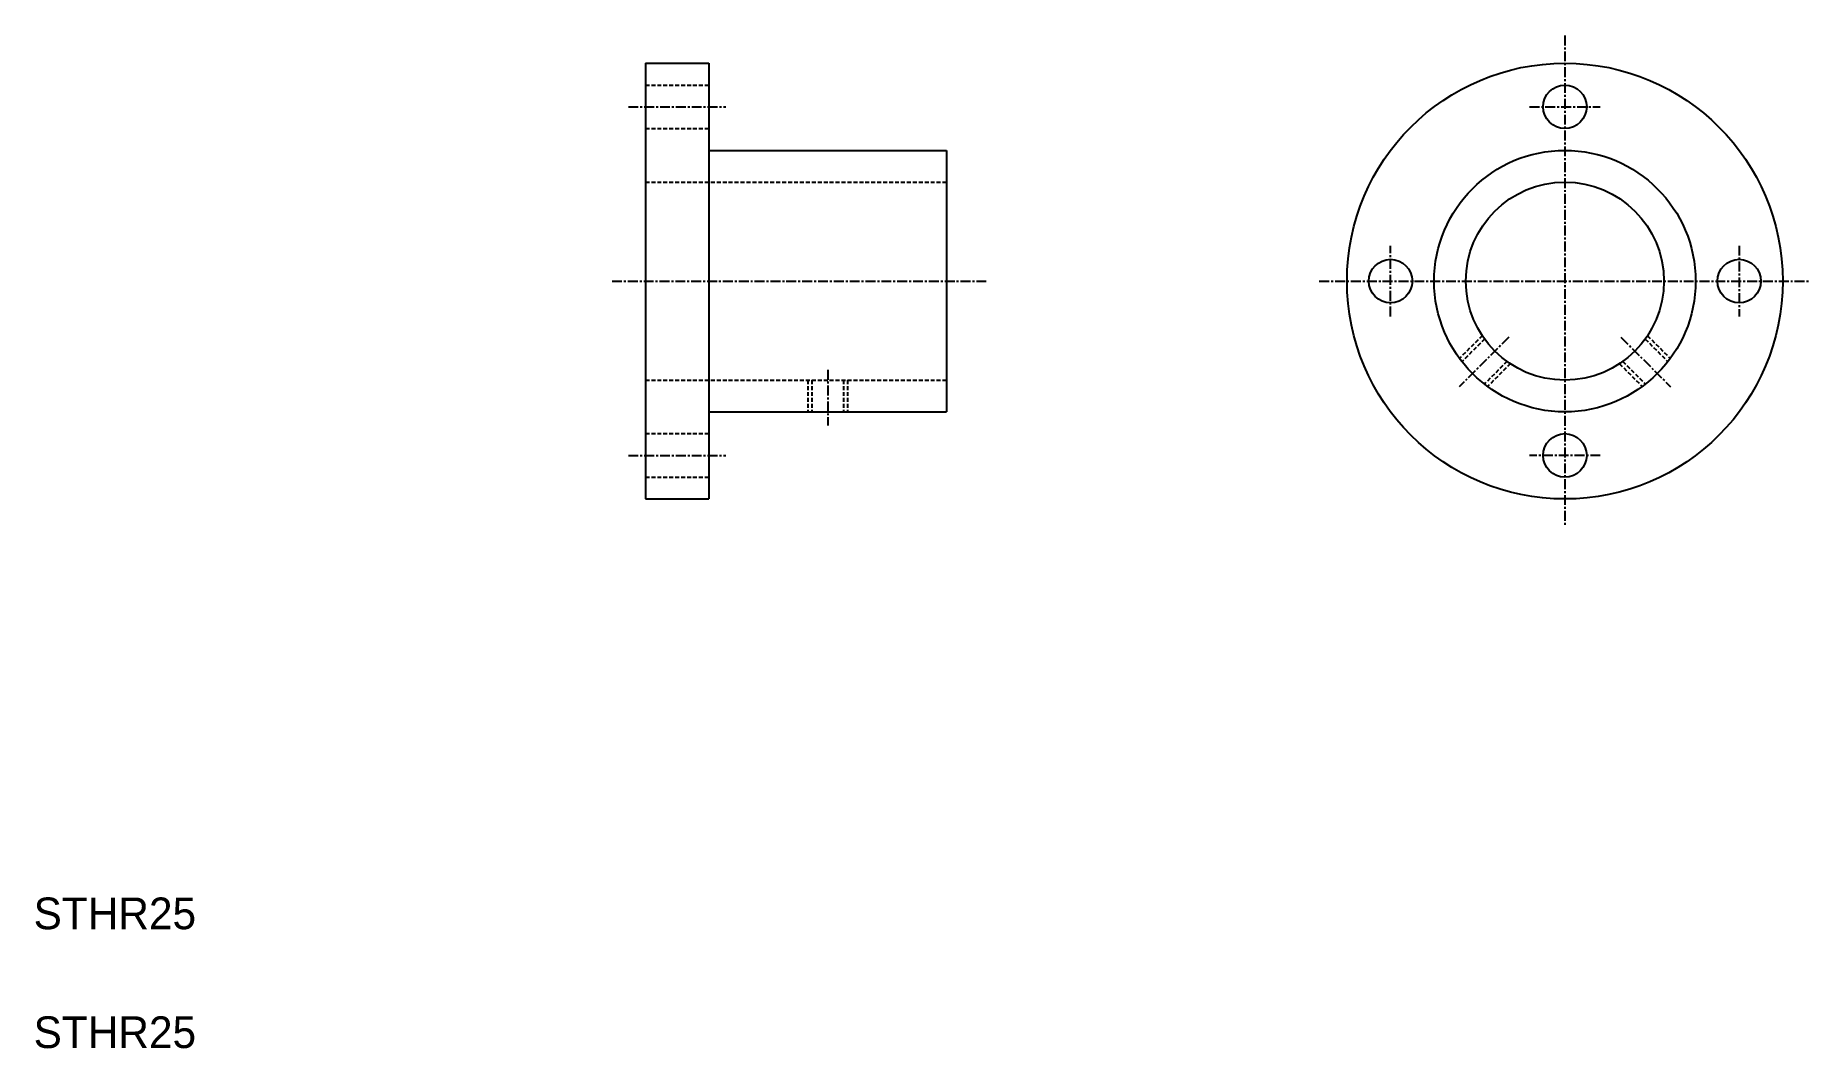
# Model space of a CAD drawing. Extents: x 31 to 255, y 46 to 174.
import ezdxf

# ---------------------------------------------------------------- set-up
doc = ezdxf.new("R2010")
doc.units = 0
doc.linetypes.add('CENTER', pattern=[2, 1.25, -0.25, 0.25, -0.25])
doc.linetypes.add('DASHED', pattern=[0.75, 0.5, -0.25])
doc.layers.get('0').update_dxf_attribs({"linetype": 'CONTINUOUS'})
doc.layers.add('CENTER', color=1, linetype='CENTER')

msp = doc.modelspace()

# ---------------------------------------------------------------- linework, layer by layer
at = {"color": 7, "linetype": 'CONTINUOUS'}
for p, q in [((107.5, 170.17), (107.5, 115.17)), ((107.5, 170.17), (115.5, 170.17)), ((115.5, 170.17), (115.5, 115.17)), ((115.5, 159.17), (145.5, 159.17)), ((145.5, 159.17), (145.5, 126.17)), ((107.5, 156.42), (107.5, 156.42)), ((107.5, 142.67), (107.5, 142.67)), ((115.5, 126.17), (145.5, 126.17)), ((107.5, 115.17), (115.5, 115.17))]:
    msp.add_line(p, q, dxfattribs=at)
at = {"color": 3, "linetype": 'DASHED'}
for p, q in [((107.5, 167.42), (115.5, 167.42)), ((107.5, 161.92), (115.5, 161.92)), ((107.5, 155.17), (145.5, 155.17)), ((213.12, 135.78), (210.25, 132.91)), ((213.41, 135.36), (210.56, 132.5)), ((233.69, 135.36), (236.55, 132.5)), ((233.98, 135.78), (236.85, 132.91)), ((216.24, 132.53), (213.39, 129.67)), ((216.66, 132.24), (213.79, 129.37)), ((230.44, 132.24), (233.32, 129.37)), ((230.86, 132.53), (233.72, 129.67)), ((107.5, 130.17), (145.5, 130.17)), ((128, 130.17), (128, 126.17)), ((128.5, 130.17), (128.5, 126.17)), ((132.5, 130.17), (132.5, 126.17)), ((133, 130.17), (133, 126.17)), ((107.5, 123.42), (115.5, 123.42)), ((107.5, 117.92), (115.5, 117.92))]:
    msp.add_line(p, q, dxfattribs=at)
at = {"color": 7, "linetype": 'CONTINUOUS'}
for centre, radius in [((223.55, 142.67), 27.5), ((223.55, 164.67), 2.75), ((223.55, 142.67), 16.5), ((223.55, 142.67), 12.5), ((201.55, 142.67), 2.75), ((245.55, 142.67), 2.75), ((223.55, 120.67), 2.75)]:
    msp.add_circle(centre, radius, dxfattribs=at)
at = {"layer": 'CENTER', "color": 1, "linetype": 'CENTER'}
for p, q in [((223.55, 173.67), (223.55, 111.67)), ((105.34, 164.67), (117.64, 164.67)), ((219.08, 164.67), (228.02, 164.67)), ((201.55, 138.2), (201.55, 147.14)), ((245.55, 147.14), (245.55, 138.2)), ((103.28, 142.67), (150.5, 142.67)), ((192.55, 142.67), (254.55, 142.67)), ((216.48, 135.59), (210.22, 129.34)), ((230.63, 135.59), (236.88, 129.34)), ((130.5, 131.48), (130.5, 124.45)), ((105.34, 120.67), (117.64, 120.67)), ((228.02, 120.67), (219.08, 120.67))]:
    msp.add_line(p, q, dxfattribs=at)

# ---------------------------------------------------------------- texts
at = {"color": 7, "linetype": 'CONTINUOUS'}
for p in [(30.27, 60.87), (30.27, 45.87)]:
    msp.add_text('STHR25', height=4, dxfattribs=at).set_placement(p)

doc.saveas('drawing.dxf')
